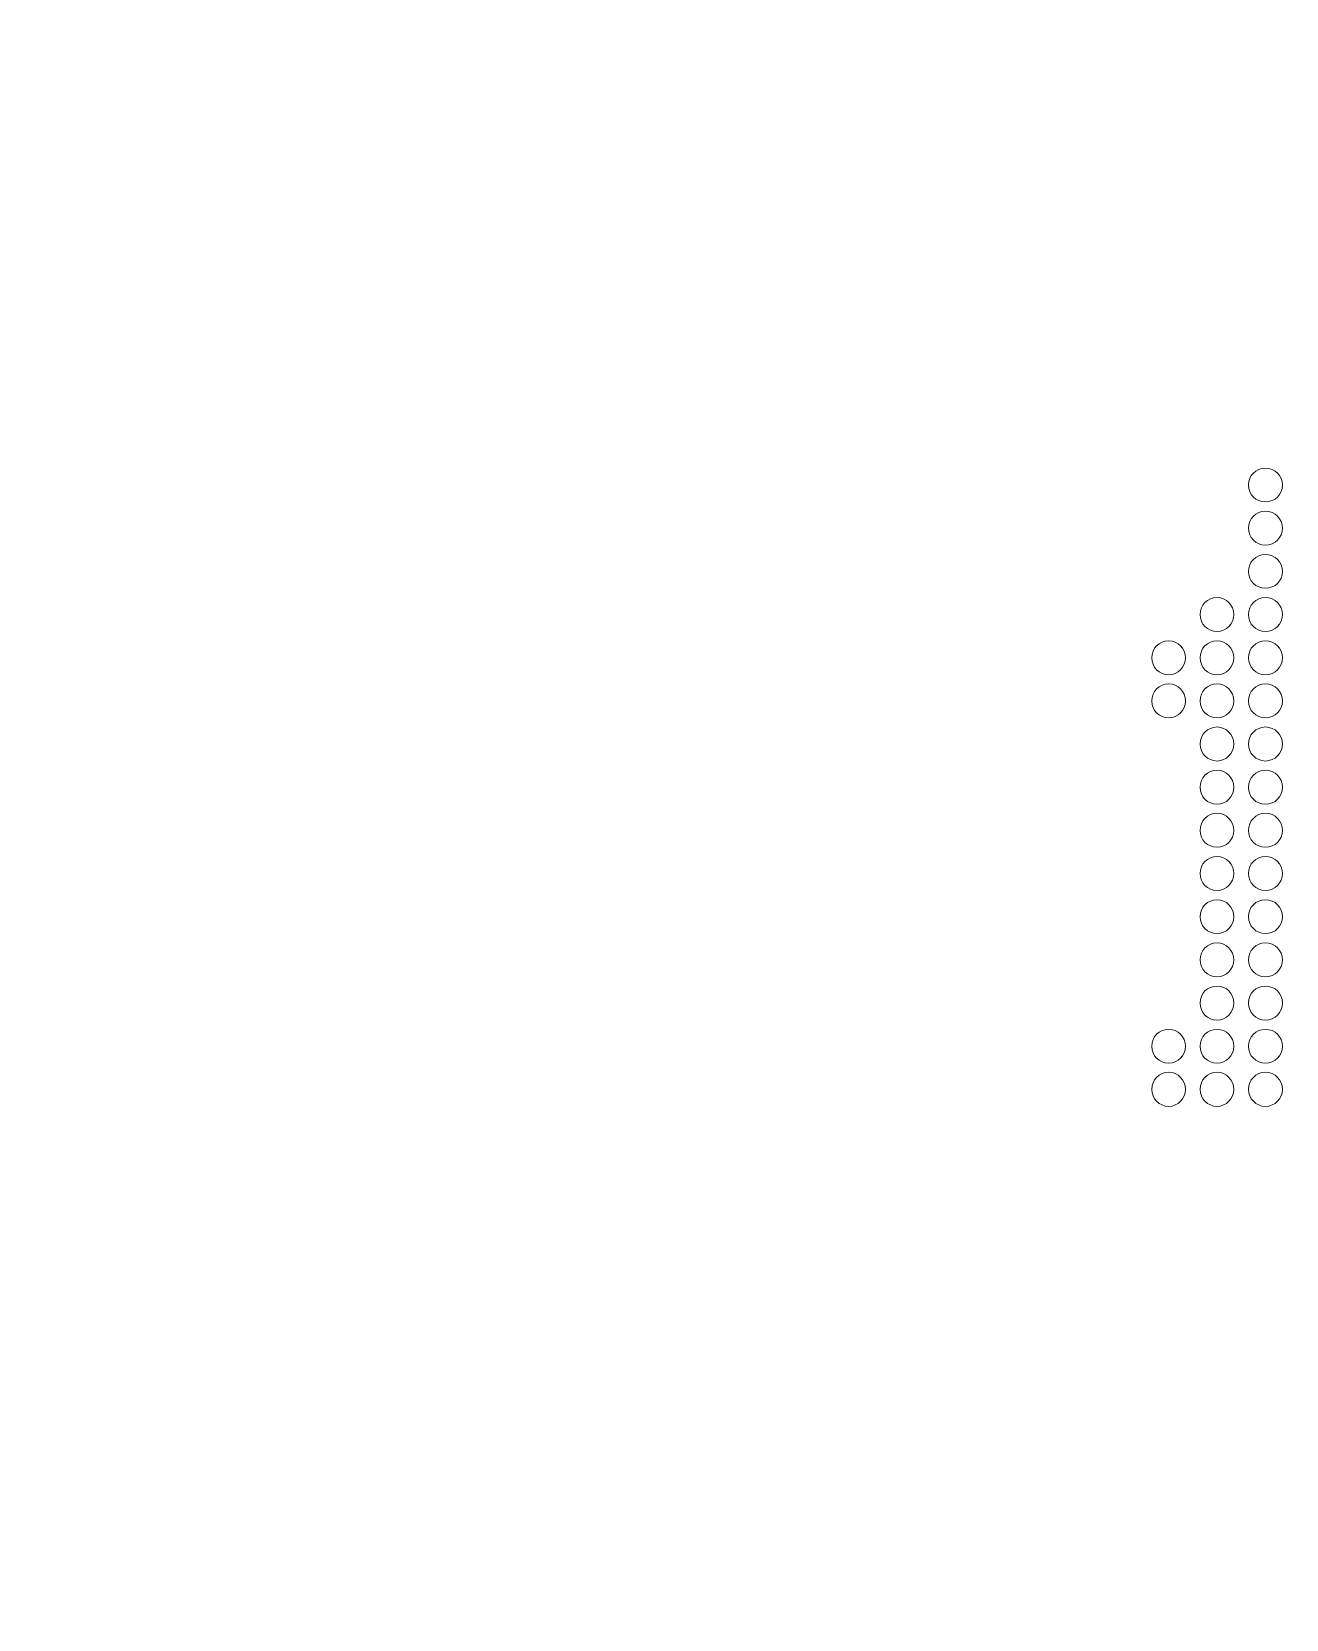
# Model space of a CAD drawing. Header units: inches. Extents: x 243 to 900, y -519 to -86.
# Drawn here: x 709 to 773.1, y -433.4 to -352.2 of the extents above; entities that cross this region are included whole.
import ezdxf

# ---------------------------------------------------------------- set-up
doc = ezdxf.new("R2010")
doc.units = ezdxf.units.IN
doc.header["$MEASUREMENT"] = 0
doc.layers.add('Layer 1', color=7, linetype='Continuous')

# ---------------------------------------------------------------- blocks, each defined once
blk = doc.blocks.new('block 3')
at = {"layer": 'Layer 1', "lineweight": 0}
blk.add_open_spline([(898.138, -484.267), (898.138, -494.991), (889.368, -503.763), (878.645, -503.763), (878.645, -503.763), (266.12, -503.763), (266.12, -503.763), (255.397, -503.763), (246.624, -494.991), (246.624, -484.267), (246.624, -484.267), (246.624, -108.507), (246.624, -108.507), (246.624, -97.783), (255.397, -89.011), (266.12, -89.011), (266.12, -89.011), (878.645, -89.011), (878.645, -89.011), (889.368, -89.011), (898.138, -97.783), (898.138, -108.507), (898.138, -108.507), (898.138, -484.267), (898.138, -484.267)], degree=3, knots=[0, 0, 0, 0, 1, 1, 1, 2, 2, 2, 3, 3, 3, 4, 4, 4, 5, 5, 5, 6, 6, 6, 7, 7, 7, 8, 8, 8, 8], dxfattribs=at)
blk = doc.blocks.new('block 2')
at = {"layer": 'Layer 1'}
blk.add_blockref('block 3', (0, 0), dxfattribs=at)
blk = doc.blocks.new('block 256')
at = {"layer": 'Layer 1', "lineweight": 0}
blk.add_open_spline([(772.93, -375.361), (772.93, -375.851), (772.552, -376.233), (772.063, -376.233), (771.574, -376.233), (771.193, -375.851), (771.193, -375.361), (771.193, -374.89), (771.574, -374.509), (772.063, -374.509), (772.552, -374.509), (772.93, -374.89), (772.93, -375.361)], degree=3, knots=[0, 0, 0, 0, 1, 1, 1, 2, 2, 2, 3, 3, 3, 4, 4, 4, 4], dxfattribs=at)
blk = doc.blocks.new('block 257')
at = {"layer": 'Layer 1', "lineweight": 0}
blk.add_open_spline([(772.93, -377.576), (772.93, -378.048), (772.552, -378.446), (772.063, -378.446), (771.574, -378.446), (771.193, -378.048), (771.193, -377.576), (771.193, -377.103), (771.574, -376.705), (772.063, -376.705), (772.552, -376.705), (772.93, -377.103), (772.93, -377.576)], degree=3, knots=[0, 0, 0, 0, 1, 1, 1, 2, 2, 2, 3, 3, 3, 4, 4, 4, 4], dxfattribs=at)
blk = doc.blocks.new('block 258')
at = {"layer": 'Layer 1', "lineweight": 0}
blk.add_open_spline([(772.93, -379.79), (772.93, -380.262), (772.552, -380.644), (772.063, -380.644), (771.574, -380.644), (771.193, -380.262), (771.193, -379.79), (771.193, -379.301), (771.574, -378.919), (772.063, -378.919), (772.552, -378.919), (772.93, -379.301), (772.93, -379.79)], degree=3, knots=[0, 0, 0, 0, 1, 1, 1, 2, 2, 2, 3, 3, 3, 4, 4, 4, 4], dxfattribs=at)
blk = doc.blocks.new('block 259')
at = {"layer": 'Layer 1', "lineweight": 0}
for points in [[(770.443, -381.987), (770.443, -382.475), (770.062, -382.856), (769.589, -382.856), (769.1, -382.856), (768.719, -382.475), (768.719, -381.987), (768.719, -381.512), (769.1, -381.116), (769.589, -381.116), (770.062, -381.116), (770.443, -381.512), (770.443, -381.987)], [(772.93, -381.987), (772.93, -382.475), (772.552, -382.856), (772.063, -382.856), (771.574, -382.856), (771.193, -382.475), (771.193, -381.987), (771.193, -381.512), (771.574, -381.116), (772.063, -381.116), (772.552, -381.116), (772.93, -381.512), (772.93, -381.987)]]:
    blk.add_open_spline(points, degree=3, knots=[0, 0, 0, 0, 1, 1, 1, 2, 2, 2, 3, 3, 3, 4, 4, 4, 4], dxfattribs=at)
blk = doc.blocks.new('block 260')
at = {"layer": 'Layer 1', "lineweight": 0}
for points in [[(767.973, -384.199), (767.973, -384.671), (767.59, -385.069), (767.119, -385.069), (766.63, -385.069), (766.25, -384.671), (766.25, -384.199), (766.25, -383.725), (766.63, -383.329), (767.119, -383.329), (767.59, -383.329), (767.973, -383.725), (767.973, -384.199)], [(770.443, -384.199), (770.443, -384.671), (770.062, -385.069), (769.589, -385.069), (769.1, -385.069), (768.719, -384.671), (768.719, -384.199), (768.719, -383.725), (769.1, -383.329), (769.589, -383.329), (770.062, -383.329), (770.443, -383.725), (770.443, -384.199)], [(772.93, -384.199), (772.93, -384.671), (772.552, -385.069), (772.063, -385.069), (771.574, -385.069), (771.193, -384.671), (771.193, -384.199), (771.193, -383.725), (771.574, -383.329), (772.063, -383.329), (772.552, -383.329), (772.93, -383.725), (772.93, -384.199)]]:
    blk.add_open_spline(points, degree=3, knots=[0, 0, 0, 0, 1, 1, 1, 2, 2, 2, 3, 3, 3, 4, 4, 4, 4], dxfattribs=at)
blk = doc.blocks.new('block 261')
at = {"layer": 'Layer 1', "lineweight": 0}
for points in [[(767.973, -386.41), (767.973, -386.882), (767.59, -387.267), (767.119, -387.267), (766.63, -387.267), (766.25, -386.882), (766.25, -386.41), (766.25, -385.924), (766.63, -385.527), (767.119, -385.527), (767.59, -385.527), (767.973, -385.924), (767.973, -386.41)], [(770.443, -386.41), (770.443, -386.882), (770.062, -387.267), (769.589, -387.267), (769.1, -387.267), (768.719, -386.882), (768.719, -386.41), (768.719, -385.924), (769.1, -385.527), (769.589, -385.527), (770.062, -385.527), (770.443, -385.924), (770.443, -386.41)], [(772.93, -386.41), (772.93, -386.882), (772.552, -387.267), (772.063, -387.267), (771.574, -387.267), (771.193, -386.882), (771.193, -386.41), (771.193, -385.924), (771.574, -385.527), (772.063, -385.527), (772.552, -385.527), (772.93, -385.924), (772.93, -386.41)]]:
    blk.add_open_spline(points, degree=3, knots=[0, 0, 0, 0, 1, 1, 1, 2, 2, 2, 3, 3, 3, 4, 4, 4, 4], dxfattribs=at)
blk = doc.blocks.new('block 262')
at = {"layer": 'Layer 1', "lineweight": 0}
for points in [[(770.443, -388.609), (770.443, -389.082), (770.062, -389.478), (769.589, -389.478), (769.1, -389.478), (768.719, -389.082), (768.719, -388.609), (768.719, -388.135), (769.1, -387.739), (769.589, -387.739), (770.062, -387.739), (770.443, -388.135), (770.443, -388.609)], [(772.93, -388.609), (772.93, -389.082), (772.552, -389.478), (772.063, -389.478), (771.574, -389.478), (771.193, -389.082), (771.193, -388.609), (771.193, -388.135), (771.574, -387.739), (772.063, -387.739), (772.552, -387.739), (772.93, -388.135), (772.93, -388.609)]]:
    blk.add_open_spline(points, degree=3, knots=[0, 0, 0, 0, 1, 1, 1, 2, 2, 2, 3, 3, 3, 4, 4, 4, 4], dxfattribs=at)
blk = doc.blocks.new('block 263')
at = {"layer": 'Layer 1', "lineweight": 0}
for points in [[(770.443, -390.822), (770.443, -391.295), (770.062, -391.692), (769.589, -391.692), (769.1, -391.692), (768.719, -391.295), (768.719, -390.822), (768.719, -390.331), (769.1, -389.952), (769.589, -389.952), (770.062, -389.952), (770.443, -390.331), (770.443, -390.822)], [(772.93, -390.822), (772.93, -391.295), (772.552, -391.692), (772.063, -391.692), (771.574, -391.692), (771.193, -391.295), (771.193, -390.822), (771.193, -390.331), (771.574, -389.952), (772.063, -389.952), (772.552, -389.952), (772.93, -390.331), (772.93, -390.822)]]:
    blk.add_open_spline(points, degree=3, knots=[0, 0, 0, 0, 1, 1, 1, 2, 2, 2, 3, 3, 3, 4, 4, 4, 4], dxfattribs=at)
blk = doc.blocks.new('block 264')
at = {"layer": 'Layer 1', "lineweight": 0}
for points in [[(770.443, -393.036), (770.443, -393.508), (770.062, -393.888), (769.589, -393.888), (769.1, -393.888), (768.719, -393.508), (768.719, -393.036), (768.719, -392.547), (769.1, -392.149), (769.589, -392.149), (770.062, -392.149), (770.443, -392.547), (770.443, -393.036)], [(772.93, -393.036), (772.93, -393.508), (772.552, -393.888), (772.063, -393.888), (771.574, -393.888), (771.193, -393.508), (771.193, -393.036), (771.193, -392.547), (771.574, -392.149), (772.063, -392.149), (772.552, -392.149), (772.93, -392.547), (772.93, -393.036)]]:
    blk.add_open_spline(points, degree=3, knots=[0, 0, 0, 0, 1, 1, 1, 2, 2, 2, 3, 3, 3, 4, 4, 4, 4], dxfattribs=at)
blk = doc.blocks.new('block 265')
at = {"layer": 'Layer 1', "lineweight": 0}
for points in [[(770.443, -395.23), (770.443, -395.703), (770.062, -396.1), (769.589, -396.1), (769.1, -396.1), (768.719, -395.703), (768.719, -395.23), (768.719, -394.742), (769.1, -394.362), (769.589, -394.362), (770.062, -394.362), (770.443, -394.742), (770.443, -395.23)], [(772.93, -395.23), (772.93, -395.703), (772.552, -396.1), (772.063, -396.1), (771.574, -396.1), (771.193, -395.703), (771.193, -395.23), (771.193, -394.742), (771.574, -394.362), (772.063, -394.362), (772.552, -394.362), (772.93, -394.742), (772.93, -395.23)]]:
    blk.add_open_spline(points, degree=3, knots=[0, 0, 0, 0, 1, 1, 1, 2, 2, 2, 3, 3, 3, 4, 4, 4, 4], dxfattribs=at)
blk = doc.blocks.new('block 266')
at = {"layer": 'Layer 1', "lineweight": 0}
for points in [[(770.443, -397.443), (770.443, -397.916), (770.062, -398.298), (769.589, -398.298), (769.1, -398.298), (768.719, -397.916), (768.719, -397.443), (768.719, -396.954), (769.1, -396.573), (769.589, -396.573), (770.062, -396.573), (770.443, -396.954), (770.443, -397.443)], [(772.93, -397.443), (772.93, -397.916), (772.552, -398.298), (772.063, -398.298), (771.574, -398.298), (771.193, -397.916), (771.193, -397.443), (771.193, -396.954), (771.574, -396.573), (772.063, -396.573), (772.552, -396.573), (772.93, -396.954), (772.93, -397.443)]]:
    blk.add_open_spline(points, degree=3, knots=[0, 0, 0, 0, 1, 1, 1, 2, 2, 2, 3, 3, 3, 4, 4, 4, 4], dxfattribs=at)
blk = doc.blocks.new('block 267')
at = {"layer": 'Layer 1', "lineweight": 0}
for points in [[(770.443, -399.641), (770.443, -400.116), (770.062, -400.513), (769.589, -400.513), (769.1, -400.513), (768.719, -400.116), (768.719, -399.641), (768.719, -399.17), (769.1, -398.773), (769.589, -398.773), (770.062, -398.773), (770.443, -399.17), (770.443, -399.641)], [(772.93, -399.641), (772.93, -400.116), (772.552, -400.513), (772.063, -400.513), (771.574, -400.513), (771.193, -400.116), (771.193, -399.641), (771.193, -399.17), (771.574, -398.773), (772.063, -398.773), (772.552, -398.773), (772.93, -399.17), (772.93, -399.641)]]:
    blk.add_open_spline(points, degree=3, knots=[0, 0, 0, 0, 1, 1, 1, 2, 2, 2, 3, 3, 3, 4, 4, 4, 4], dxfattribs=at)
blk = doc.blocks.new('block 268')
at = {"layer": 'Layer 1', "lineweight": 0}
for points in [[(770.443, -401.854), (770.443, -402.326), (770.062, -402.723), (769.589, -402.723), (769.1, -402.723), (768.719, -402.326), (768.719, -401.854), (768.719, -401.365), (769.1, -400.985), (769.589, -400.985), (770.062, -400.985), (770.443, -401.365), (770.443, -401.854)], [(772.93, -401.854), (772.93, -402.326), (772.552, -402.723), (772.063, -402.723), (771.574, -402.723), (771.193, -402.326), (771.193, -401.854), (771.193, -401.365), (771.574, -400.985), (772.063, -400.985), (772.552, -400.985), (772.93, -401.365), (772.93, -401.854)]]:
    blk.add_open_spline(points, degree=3, knots=[0, 0, 0, 0, 1, 1, 1, 2, 2, 2, 3, 3, 3, 4, 4, 4, 4], dxfattribs=at)
blk = doc.blocks.new('block 269')
at = {"layer": 'Layer 1', "lineweight": 0}
for points in [[(767.973, -404.065), (767.973, -404.539), (767.59, -404.921), (767.119, -404.921), (766.63, -404.921), (766.25, -404.539), (766.25, -404.065), (766.25, -403.577), (766.63, -403.197), (767.119, -403.197), (767.59, -403.197), (767.973, -403.577), (767.973, -404.065)], [(770.443, -404.065), (770.443, -404.539), (770.062, -404.921), (769.589, -404.921), (769.1, -404.921), (768.719, -404.539), (768.719, -404.065), (768.719, -403.577), (769.1, -403.197), (769.589, -403.197), (770.062, -403.197), (770.443, -403.577), (770.443, -404.065)], [(772.93, -404.065), (772.93, -404.539), (772.552, -404.921), (772.063, -404.921), (771.574, -404.921), (771.193, -404.539), (771.193, -404.065), (771.193, -403.577), (771.574, -403.197), (772.063, -403.197), (772.552, -403.197), (772.93, -403.577), (772.93, -404.065)]]:
    blk.add_open_spline(points, degree=3, knots=[0, 0, 0, 0, 1, 1, 1, 2, 2, 2, 3, 3, 3, 4, 4, 4, 4], dxfattribs=at)
blk = doc.blocks.new('block 270')
at = {"layer": 'Layer 1', "lineweight": 0}
for points in [[(767.973, -406.264), (767.973, -406.735), (767.59, -407.134), (767.119, -407.134), (766.63, -407.134), (766.25, -406.735), (766.25, -406.264), (766.25, -405.791), (766.63, -405.393), (767.119, -405.393), (767.59, -405.393), (767.973, -405.791), (767.973, -406.264)], [(770.443, -406.264), (770.443, -406.735), (770.062, -407.134), (769.589, -407.134), (769.1, -407.134), (768.719, -406.735), (768.719, -406.264), (768.719, -405.791), (769.1, -405.393), (769.589, -405.393), (770.062, -405.393), (770.443, -405.791), (770.443, -406.264)], [(772.93, -406.264), (772.93, -406.735), (772.552, -407.134), (772.063, -407.134), (771.574, -407.134), (771.193, -406.735), (771.193, -406.264), (771.193, -405.791), (771.574, -405.393), (772.063, -405.393), (772.552, -405.393), (772.93, -405.791), (772.93, -406.264)]]:
    blk.add_open_spline(points, degree=3, knots=[0, 0, 0, 0, 1, 1, 1, 2, 2, 2, 3, 3, 3, 4, 4, 4, 4], dxfattribs=at)
blk = doc.blocks.new('block 217')
at = {"layer": 'Layer 1'}
for name in ['block 256', 'block 257', 'block 258', 'block 259', 'block 260', 'block 261', 'block 262', 'block 263', 'block 264', 'block 265', 'block 266', 'block 267', 'block 268', 'block 269', 'block 270']:
    blk.add_blockref(name, (0, 0), dxfattribs=at)
blk = doc.blocks.new('block 149')
at = {"layer": 'Layer 1'}
blk.add_blockref('block 217', (0, 0), dxfattribs=at)
blk = doc.blocks.new('block 4')
at = {"layer": 'Layer 1'}
blk.add_blockref('block 149', (0, 0), dxfattribs=at)

msp = doc.modelspace()

# ---------------------------------------------------------------- linework, layer by layer
at = {"layer": 'Layer 1', "lineweight": 0}
msp.add_open_spline([(771.889, -89.011), (771.889, -89.011), (266.12, -89.011), (266.12, -89.011), (255.397, -89.011), (246.624, -97.783), (246.624, -108.507), (246.624, -108.507), (246.624, -499.044), (246.624, -499.044), (246.624, -509.767), (255.397, -518.54), (266.12, -518.54), (266.12, -518.54), (371.556, -518.54), (371.556, -518.54), (400.967, -304.591), (562.913, -132.915), (771.889, -89.011)], degree=3, knots=[0, 0, 0, 0, 1, 1, 1, 2, 2, 2, 3, 3, 3, 4, 4, 4, 5, 5, 5, 6, 6, 6, 6], dxfattribs=at)

# ---------------------------------------------------------------- block references
at = {"layer": 'Layer 1'}
for name in ['block 2', 'block 4']:
    msp.add_blockref(name, (0, 0), dxfattribs=at)

doc.saveas('drawing.dxf')
